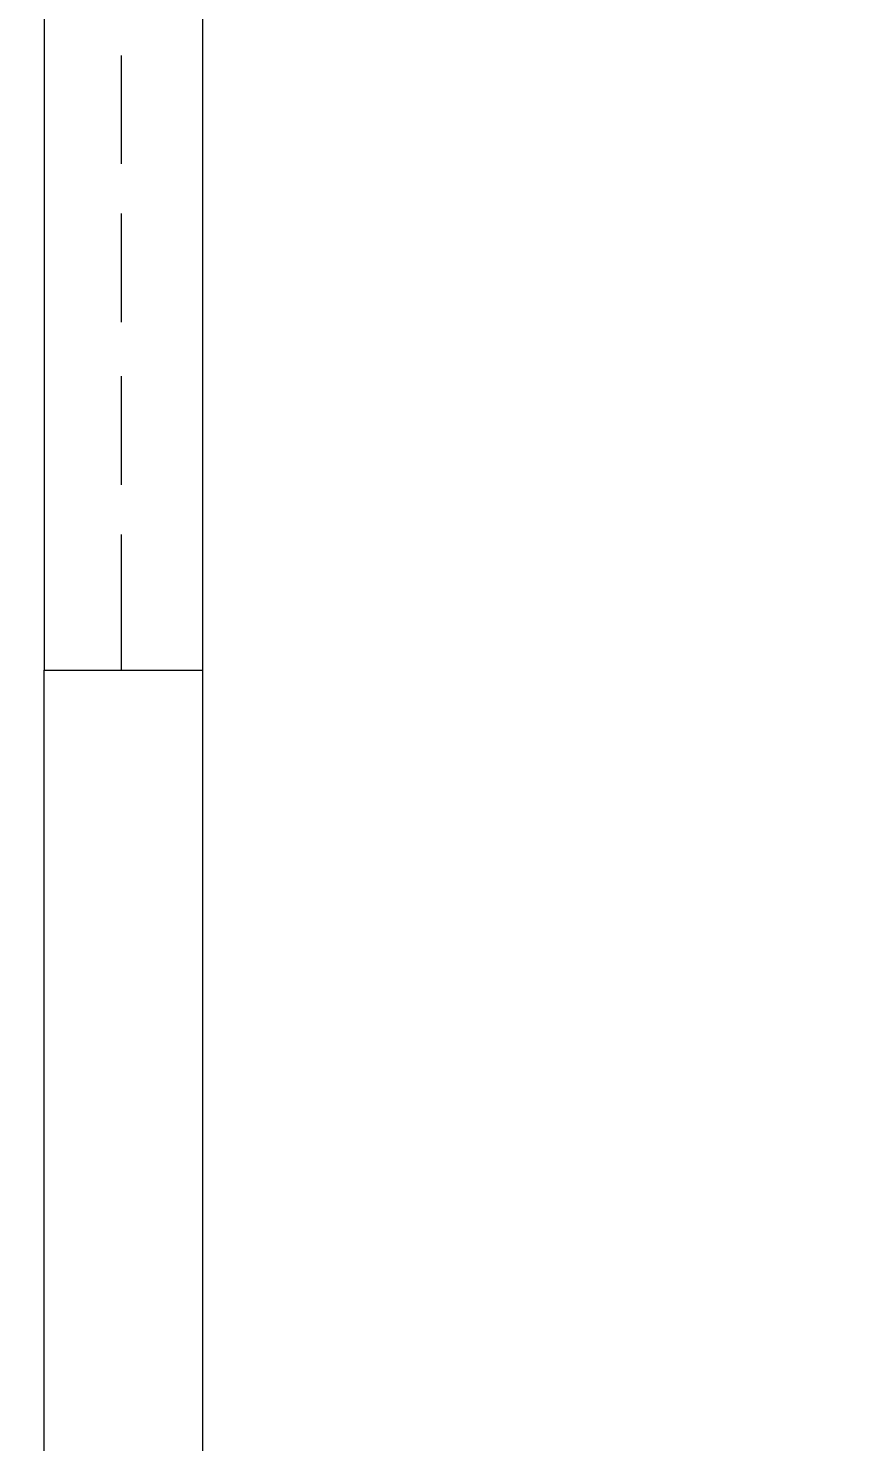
# Model space of a CAD drawing. Header units: millimetres. Extents: x 0 to 31017, y 0 to 21335.
# Drawn here: x 29658.7 to 29735.9, y 5789.8 to 5922.2 of the extents above; entities that cross this region are included whole.
import ezdxf
from ezdxf import colors
from ezdxf.entities.mleader import LeaderData, LeaderLine
from ezdxf.enums import TextEntityAlignment as Align
from ezdxf.math import Vec2, Vec3

# ---------------------------------------------------------------- set-up
doc = ezdxf.new("R2010")
doc.units = ezdxf.units.MM
doc.layers.add('PDF_幾何圖形', color=7, linetype='Continuous')
doc.styles.get("Standard").update_dxf_attribs({"font": 'arial.ttf'})

# ---------------------------------------------------------------- blocks, each defined once
blk = doc.blocks.new('3F建築底圖')
at = {"layer": 'PDF_幾何圖形', "lineweight": 5}
for points in [[(3025.82, -685.55), (3025.82, -985.63)], [(3040.63, -685.55), (3040.63, -985.63)], [(3033.01, -928.07), (3033.01, -938.23)], [(3033.01, -942.88), (3033.01, -953.04)], [(3033.01, -958.12), (3033.01, -968.28)], [(3033.01, -972.93), (3033.01, -985.63)]]:
    blk.add_lwpolyline(points, dxfattribs=at)
at = {"layer": 'PDF_幾何圖形', "lineweight": 20}
blk.add_lwpolyline([(3040.63, -1195.13), (3025.82, -1195.13), (3025.82, -985.63), (3040.63, -985.63)], close=True, dxfattribs=at)
blk = doc.blocks.new('_DetailCallout')
at = {"color": 0, "linetype": 'ByBlock', "lineweight": -2, "transparency": 16777216}
blk.add_line((8, 0), (-8, 0), dxfattribs=at)
blk.add_circle((0, 0), 8, dxfattribs=at)
at = {"color": 0, "transparency": 16777216}
for tag, p in [('視圖號碼', (0, 1)), ('圖紙號碼', (0, -6))]:
    blk.add_attdef(tag, text='', height=3, dxfattribs=at).set_placement(p, align=Align.CENTER)

msp = doc.modelspace()

# ---------------------------------------------------------------- block references
msp.add_blockref('3F建築底圖', (26634.36, 6847.73))

# ---------------------------------------------------------------- leaders
at = {"color": 54}
ml = msp.add_multileader_block('Standard', dxfattribs=at)
ml.set_content('_DetailCallout', color=54, scale=15)
ml.set_attribute('視圖號碼', '冷藏庫', width=0)
ml.set_attribute('圖紙號碼', 'A機', width=0)
ml.set_leader_properties()
ml.build(insert=Vec2(0, 0))
ml.multileader.update_dxf_attribs({"leader_type": 0})
ctx = ml.context
ctx.base_point, ctx.plane_origin = Vec3(29838.44, 5795.86), Vec3(29958.44, 5795.86)
notes = []
notes.append((ctx, [(0, (0, 0, 0), (0, 0), (1, 0), 1, [])]))
ctx.block.insert = Vec3(29958.44, 5795.86)
for ctx, leaders in notes:
    for number, flags, end, landing, length, lines in leaders:
        leader = LeaderData()
        leader.index, (leader.has_last_leader_line, leader.has_dogleg_vector, leader.attachment_direction) = number, flags
        leader.last_leader_point, leader.dogleg_vector, leader.dogleg_length = Vec3(end), Vec3(landing), length
        for number, points, colour, breaks in lines:
            line = LeaderLine()
            line.index, line.vertices, line.color, line.breaks = number, Vec3.list(points), colors.encode_raw_color(colour), breaks
            leader.lines.append(line)
        ctx.leaders.append(leader)

doc.saveas('drawing.dxf')
